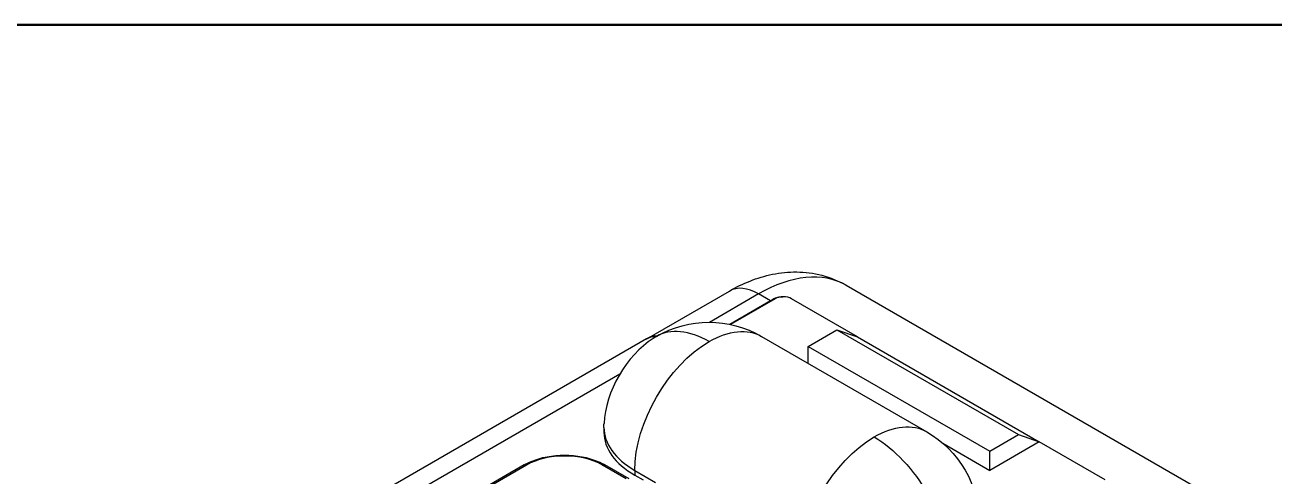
# Model space of a CAD drawing. Header units: millimetres. Extents: x -383313 to -161684, y -117025 to 99224.
# Drawn here: x -348946.67 to -348903.88, y -11120.24 to -11104.8 of the extents above; entities that cross this region are included whole.
import ezdxf

# ---------------------------------------------------------------- set-up
doc = ezdxf.new("R2010")
doc.units = ezdxf.units.MM
doc.header["$MEASUREMENT"] = 0
doc.layers.add('PV-2BB', color=7, linetype='Continuous')

# ---------------------------------------------------------------- blocks, each defined once
blk = doc.blocks.new('*U231')
at = {"layer": 'PV-2BB'}
for p, q in [((1331.443, 70.44, 1401.883), (1322.449, 74.937, 1397.386)), ((1330.876, 70.516, 1401.392), (1322.783, 74.563, 1397.346)), ((1329.083, 71.039, 1400.122), (1324.416, 73.373, 1397.789)), ((1329.109, 71.01, 1400.119), (1324.443, 73.343, 1397.786)), ((1331.449, 70.437, 1401.886), (1332.783, 69.77, 1402.553)), ((1330.31, 70.336, 1400.646), (1330.277, 70.302, 1400.579)), ((1330.221, 69.707, 1399.927), (1330.029, 70.09, 1400.119)), ((1330.254, 69.673, 1399.927), (1330.059, 70.063, 1400.122)), ((1333.116, 69.396, 1402.512), (1332.322, 69.793, 1402.115)), ((1330.383, 69.663, 1400.046), (1330.349, 69.63, 1399.979)), ((1330.349, 69.63, 1399.979), (1330.417, 69.495, 1399.912)), ((1330.383, 69.663, 1400.046), (1330.551, 69.326, 1399.877)), ((1333.213, 69.203, 1402.416), (1332.554, 69.532, 1402.086)), ((1333.283, 69.163, 1402.446), (1332.561, 69.524, 1402.085)), ((1333.213, 69.203, 1402.416), (1333.116, 69.396, 1402.512)), ((1333.283, 69.163, 1402.446), (1333.285, 69.166, 1402.451)), ((1332.856, 69.063, 1401.918), (1334.189, 66.396, 1400.585)), ((1334.016, 67.896, 1401.912), (1333.483, 68.963, 1402.446)), ((1333.231, 68.311, 1401.543), (1333.349, 68.43, 1401.779)), ((1333.349, 68.43, 1401.779), (1334.816, 65.496, 1400.312)), ((1333.349, 68.43, 1401.779), (1333.816, 68.196, 1402.012)), ((1334.237, 68.396, 1402.634), (1337.104, 62.663, 1399.767)), ((1333.816, 68.196, 1402.012), (1335.283, 65.263, 1400.546)), ((1333.816, 68.196, 1402.012), (1334.016, 67.896, 1401.912)), ((1334.016, 67.896, 1401.912), (1335.483, 64.963, 1400.446)), ((1334.305, 66.119, 1400.424), (1334.683, 65.363, 1400.046)), ((1334.683, 65.363, 1400.046), (1334.816, 65.496, 1400.312)), ((1334.816, 65.496, 1400.312), (1335.283, 65.263, 1400.546)), ((1335.483, 64.963, 1400.446), (1334.683, 65.363, 1400.046)), ((1335.283, 65.263, 1400.546), (1335.483, 64.963, 1400.446)), ((1336.016, 63.896, 1399.912), (1335.483, 64.963, 1400.446))]:
    blk.add_line(p, q, dxfattribs=at)
at = {"layer": 'PV-2BB', "extrusion": (0.57735, 0.57735, -0.57735)}
for centre, start, end in [((-892.736, 1715.434), 0, 2.1947), ((-892.736, 1715.434), 57.8053, 60), ((-892.736, 1715.434), 60, 120), ((-895.565, 1713.801), 120, 180)]:
    blk.add_arc(centre, 1.8, start, end, dxfattribs=at)
for centre, major_axis, start_param, end_param in [((1329.083, 70.983, 1400.066), (0, 0.0566, 0.0566), 0, 0.785398), ((1331.443, 69.733, 1401.176), (0, 0.707, 0.707), 0, 0.312847), ((1330.003, 70.063, 1400.066), (0.0566, 0, 0.0566), -0.785398, 0), ((1331.583, 69.063, 1400.646), (1.273, 0, 1.273), -2.356194, -0.785398), ((1331.583, 69.063, 1400.646), (1.273, 0, 1.273), -0.785398, 0), ((1332.916, 66.396, 1399.312), (1.273, 0, 1.273), -2.356194, -0.785398), ((1332.916, 66.396, 1399.312), (1.273, 0, 1.273), -0.785398, 0), ((1332.916, 66.396, 1399.312), (0, -1.273, -1.273), -2.356194, -1.549185)]:
    blk.add_ellipse(centre, major_axis=major_axis, ratio=0.57735, start_param=start_param, end_param=end_param, dxfattribs=at)
at = {"layer": 'PV-2BB', "extrusion": (-0.57735, -0.57735, 0.57735)}
for centre, major_axis, start_param, end_param in [((1329.416, 70.396, 1399.812), (-0.651, 0.651), -2.356194, -0.785398), ((1331.149, 69.93, 1401.079), (-0.88, 0, -0.88), -2.310972, -0.830621), ((1331.449, 69.73, 1401.179), (0, 0.707, 0.707), -0.313001, 0.007071), ((1331.549, 69.03, 1400.579), (-1.273, 1.273), 0, 0.785398), ((1331.583, 69.063, 1400.646), (-1.273, 1.273), 0, 0.785398), ((1331.583, 69.063, 1400.646), (0, 1.273, 1.273), -0.785398, 0), ((1332.783, 69.063, 1401.846), (0, 0.707, 0.707), -0.785398, 0), ((1332.116, 68.396, 1400.512), (2.121, 0, 2.121), 0, 0.785398), ((1332.213, 68.203, 1400.416), (-2.121, 0, -2.121), -2.392869, -2.356194), ((1333.349, 69.03, 1402.379), (-0.141, 0.141), -2.356194, -0.785398)]:
    blk.add_ellipse(centre, major_axis=major_axis, ratio=0.57735, start_param=start_param, end_param=end_param, dxfattribs=at)
at = {"layer": 'PV-2BB'}
for points, knots in [([(1329.083, 71.039, 1400.122), (1329.153, 71.004, 1400.157), (1329.227, 70.959, 1400.186), (1329.378, 70.852, 1400.23), (1329.455, 70.79, 1400.245), (1329.604, 70.656, 1400.26), (1329.676, 70.584, 1400.26), (1329.81, 70.435, 1400.245), (1329.872, 70.358, 1400.23), (1329.979, 70.207, 1400.186), (1330.024, 70.133, 1400.157), (1330.059, 70.063, 1400.122)], [1.570796, 1.570796, 1.570796, 1.570796, 1.884956, 1.884956, 2.199115, 2.199115, 2.513274, 2.513274, 2.827433, 2.827433, 3.141593, 3.141593, 3.141593, 3.141593]), ([(1332.783, 69.77, 1402.553), (1332.89, 69.717, 1402.606), (1332.997, 69.657, 1402.653), (1333.21, 69.522, 1402.733), (1333.317, 69.448, 1402.765), (1333.527, 69.281, 1402.809), (1333.632, 69.189, 1402.821), (1333.831, 68.987, 1402.818), (1333.927, 68.877, 1402.803), (1334.099, 68.643, 1402.742), (1334.176, 68.52, 1402.695), (1334.237, 68.396, 1402.634)], [1.5707963, 1.5707963, 1.5707963, 1.5707963, 1.727876, 1.727876, 1.8849556, 1.8849556, 2.0420352, 2.0420352, 2.1991149, 2.1991149, 2.3561945, 2.3561945, 2.3561945, 2.3561945]), ([(1333.285, 69.166, 1402.451), (1333.302, 69.157, 1402.459), (1333.321, 69.144, 1402.465), (1333.357, 69.115, 1402.472), (1333.374, 69.099, 1402.474), (1333.39, 69.083, 1402.473)], [-0.09048, -0.09048, -0.09048, -0.09048, -0.08293134, -0.08293134, -0.0763078, -0.0763078, -0.0763078, -0.0763078])]:
    blk.add_open_spline(points, degree=3, knots=knots, dxfattribs=at)

msp = doc.modelspace()

# ---------------------------------------------------------------- linework, layer by layer
at = {"lineweight": 50, "ltscale": 100}
msp.add_lwpolyline([(-348980.23628, -11104.795), (-348879.63305, -11104.795), (-348879.63305, -11190.24819), (-348980.23628, -11190.24819)], close=True, dxfattribs=at)

# ---------------------------------------------------------------- block references
at = {"layer": 'PV-2BB', "extrusion": (0, 0.816497, 0.57735), "xscale": 2, "yscale": 2, "zscale": 2, "rotation": 225}
msp.add_blockref('*U231', (350708.70579, 8400.12579, -11879.57181), dxfattribs=at)

doc.saveas('drawing.dxf')
